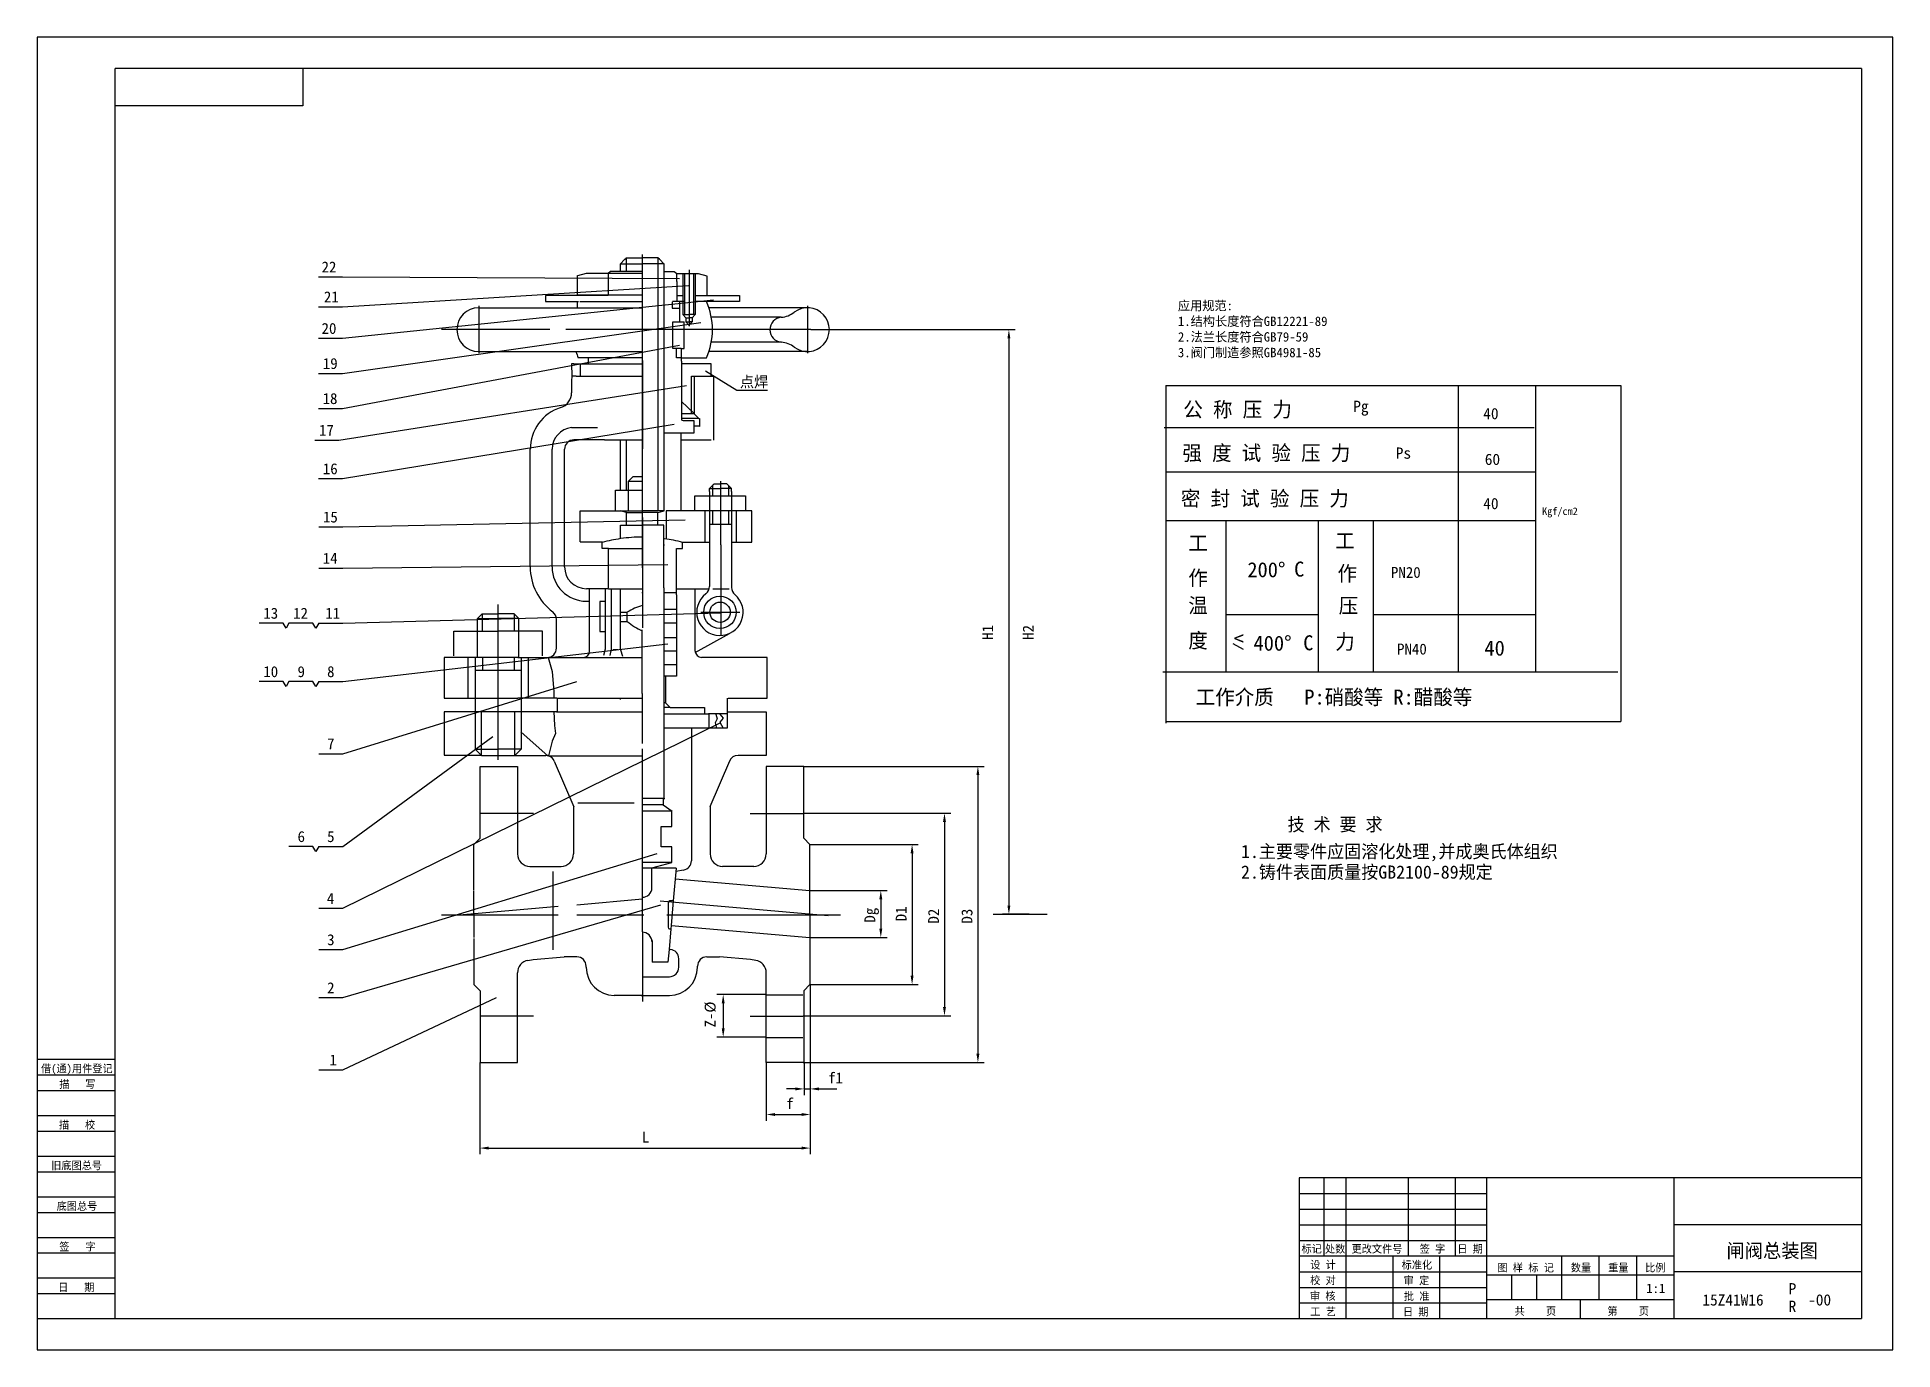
# Model space of a CAD drawing. Header units: metres. Extents: x 0 to 594, y 0 to 420.
import ezdxf

# ---------------------------------------------------------------- set-up
doc = ezdxf.new("R2010")
doc.units = ezdxf.units.M
for name, color, linetype in [('C', 6, 'Continuous'), ('D', 1, 'Continuous'), ('FL', 5, 'Continuous'), ('HA', 5, 'Continuous'), ('T', 7, 'Continuous'), ('TL', 4, 'Continuous')]:
    doc.layers.add(name, color=color, linetype=linetype)

# ---------------------------------------------------------------- blocks, each defined once
blk = doc.blocks.new('TUKUN2')
at = {"layer": 'FL'}
for p, q in [((594, 420), (0, 420)), ((0, 420), (0, 0)), ((594, 0), (594, 420)), ((0, 83), (25, 83)), ((0, 75), (25, 75)), ((0, 70), (25, 70)), ((0, 62), (25, 62)), ((0, 57), (25, 57)), ((412, 30), (412, 55)), ((419, 10), (419, 55)), ((439, 30), (439, 55)), ((454, 30), (454, 55)), ((0, 49), (25, 49)), ((404, 50), (464, 50)), ((0, 44), (25, 44)), ((404, 45), (464, 45)), ((0, 36), (25, 36)), ((404, 40), (464, 40)), ((0, 31), (25, 31)), ((404, 35), (464, 35)), ((449, 10), (449, 30)), ((404, 25), (464, 25)), ((0, 23), (25, 23)), ((0, 18), (25, 18)), ((404, 20), (464, 20)), ((404, 15), (464, 15)), ((0, 0), (594, 0))]:
    blk.add_line(p, q, dxfattribs=at)
at = {"layer": 'TL'}
for p, q in [((584, 410), (25, 410)), ((25, 10), (25, 410)), ((85, 410), (85, 398)), ((584, 410), (584, 10)), ((85, 398), (25, 398)), ((0, 93), (25, 93)), ((0, 88), (25, 88)), ((584, 55), (404, 55)), ((404, 55), (404, 10)), ((464, 10), (464, 55)), ((524, 10), (524, 55)), ((584, 40), (524, 40)), ((524, 30), (404, 30)), ((434, 10), (434, 30)), ((488, 16), (488, 30)), ((500, 16), (500, 30)), ((512, 16), (512, 30)), ((464, 24), (524, 24)), ((472, 16), (472, 24)), ((480, 16), (480, 24)), ((584, 25), (524, 25)), ((524, 16), (464, 16)), ((494, 10), (494, 16)), ((0, 10), (584, 10))]:
    blk.add_line(p, q, dxfattribs=at)
at = {"layer": 'T'}
for s, p in [('借(通)用件登记', (1.26, 88.76)), ('描   写', (7.09, 83.76)), ('描   校', (6.98, 70.76)), ('旧底图总号', (4.52, 57.76)), ('底图总号', (6.25, 44.76)), ('签   字', (7.1, 31.76)), ('标记', (404.71, 31.07)), ('处数', (412.22, 31.07)), ('更改文件号', (420.75, 31.07)), ('签 字', (442.53, 31.07)), ('日 期', (454.57, 31.07)), ('校 对', (407.48, 20.99)), ('设 计', (407.5, 25.99)), ('标准化', (436.77, 25.93)), ('审 定', (437.39, 20.93)), ('图 样 标 记', (467.4, 25.04)), ('数量', (490.92, 25.04)), ('重量', (502.88, 25.04)), ('比例', (514.7, 25.04)), ('日   期', (6.72, 18.76)), ('审 核', (407.41, 15.99)), ('批 准', (437.46, 15.93)), ('工 艺', (407.52, 10.99)), ('日 期', (437.18, 10.93)), ('共    页', (472.91, 11.13)), ('第    页', (502.62, 11.13))]:
    blk.add_text(s, height=2.5, dxfattribs=at).set_placement(p)

msp = doc.modelspace()

# ---------------------------------------------------------------- linework, layer by layer
at = {"layer": 'C'}
for p, q in [((193.77, 336.19), (193.77, 350.43)), ((208.66, 345.51), (208.66, 335.65)), ((141.38, 334.07), (141.38, 318.91)), ((193.77, 263), (193.77, 336.19)), ((208.66, 335.65), (208.66, 327.54)), ((246.58, 334.07), (246.58, 318.91)), ((137.66, 326.41), (129.45, 326.41)), ((164.14, 326.41), (137.66, 326.41)), ((247.66, 326.41), (169.22, 326.41)), ((247.66, 326.41), (255.12, 326.41)), ((193.78, 316.51), (193.78, 288.3)), ((218.84, 269.39), (218.84, 277.89)), ((193.78, 250.18), (193.78, 272.73)), ((218.84, 257.52), (218.84, 269.39)), ((193.78, 266.3), (193.78, 258.01)), ((193.78, 258.01), (193.78, 251.23)), ((218.84, 257.52), (218.84, 228.48)), ((193.78, 251.23), (193.78, 239.54)), ((147.58, 225.5), (147.58, 238.49)), ((193.78, 239.54), (193.78, 231.02)), ((212.41, 236), (224.96, 236)), ((193.68, 210), (193.68, 230.34)), ((147.58, 188.75), (147.58, 225.5)), ((193.68, 210), (193.68, 194)), ((193.77, 188.52), (193.77, 192.29)), ((193.76, 144.83), (193.77, 188.52)), ((158.87, 171.61), (141.96, 171.61)), ((228.22, 171.61), (245.12, 171.61)), ((193.74, 144.17), (172.74, 142.33)), ((193.76, 133.76), (193.76, 144.83)), ((199.46, 143.64), (253.16, 138.94)), ((129.39, 139.18), (166.78, 139.18)), ((166.77, 141.81), (133.97, 138.94)), ((172.73, 139.18), (194.21, 139.18)), ((201.61, 139.18), (257.15, 139.18)), ((306.01, 139.35), (323.31, 139.35)), ((193.76, 133.76), (193.76, 119.43)), ((193.76, 119.43), (193.76, 113.34)), ((193.76, 113.34), (193.76, 111.43)), ((158.87, 106.75), (141.96, 106.75)), ((228.22, 106.75), (245.12, 106.75))]:
    msp.add_line(p, q, dxfattribs=at)
at = {"layer": 'D'}
for p, q in [((188.52, 349.52), (188.52, 345.17)), ((198.69, 349.42), (198.69, 268.59)), ((90.02, 343.3), (97.72, 343.3)), ((97.72, 343.3), (205.62, 342.74)), ((97.72, 333.75), (208.49, 340.5)), ((207.19, 344.3), (207.19, 331.23)), ((210.11, 344.3), (210.11, 331.23)), ((90.02, 333.75), (97.72, 333.75)), ((97.72, 323.65), (216.48, 336)), ((97.72, 312.42), (212.48, 328.7)), ((90.02, 323.65), (97.72, 323.65)), ((97.72, 301.21), (205.62, 321.41)), ((255.12, 326.41), (313.05, 326.41)), ((311.05, 323.61), (311.05, 142.15)), ((90.02, 312.42), (97.72, 312.42)), ((209.51, 311.55), (210.27, 311.53)), ((209.51, 299.53), (209.51, 311.55)), ((213.94, 313.19), (223.96, 307.03)), ((96.59, 291.09), (207.91, 308.5)), ((223.96, 307.03), (233.76, 307.03)), ((90.02, 301.21), (97.72, 301.21)), ((88.89, 291.09), (96.59, 291.09)), ((97.72, 278.75), (203.93, 296.14)), ((188.52, 290.99), (188.52, 274.93)), ((90.02, 278.75), (97.72, 278.75)), ((216.26, 273.21), (216.26, 276.72)), ((221.36, 273.21), (221.36, 276.4)), ((216.32, 264.21), (216.32, 268.5)), ((221.4, 264.21), (221.4, 268.5)), ((90.14, 263.32), (97.84, 263.32)), ((97.84, 263.32), (207.44, 265.51)), ((90.14, 250.11), (97.84, 250.11)), ((97.84, 250.11), (201.84, 251.22)), ((78.74, 232.53), (71.04, 232.53)), ((79.67, 230.93), (78.74, 232.53)), ((80.59, 232.53), (79.67, 230.93)), ((88.29, 232.53), (80.59, 232.53)), ((89.21, 230.93), (88.29, 232.53)), ((90.14, 232.53), (89.21, 230.93)), ((90.14, 232.53), (97.84, 232.53)), ((97.84, 232.53), (218.63, 235.82)), ((142.46, 235.49), (142.46, 229.99)), ((152.7, 235.49), (152.7, 229.99)), ((97.84, 213.84), (201.84, 225.93)), ((382.71, 225.98), (386.07, 224.14)), ((142.51, 221.5), (142.51, 217.51)), ((152.68, 221.5), (152.68, 217.51)), ((78.74, 213.84), (71.04, 213.84)), ((79.67, 212.24), (78.74, 213.84)), ((80.59, 213.84), (79.67, 212.24)), ((88.29, 213.84), (80.59, 213.84)), ((89.21, 212.24), (88.29, 213.84)), ((90.14, 213.84), (89.21, 212.24)), ((90.14, 213.84), (97.84, 213.84)), ((97.84, 190.75), (172.77, 213.84)), ((142.25, 190.25), (142.25, 204.25)), ((152.91, 190.25), (152.91, 204.25)), ((97.84, 141.28), (218.63, 200.65)), ((97.84, 161.07), (145.92, 196.24)), ((90.14, 190.75), (97.84, 190.75)), ((245.51, 186.69), (303.13, 186.69)), ((301.13, 183.89), (301.13, 94.73)), ((245.18, 171.74), (292.43, 171.74)), ((290.43, 168.94), (290.43, 109.67)), ((88.29, 161.07), (80.59, 161.07)), ((89.21, 159.47), (88.29, 161.07)), ((90.14, 161.07), (89.21, 159.47)), ((90.14, 161.07), (97.84, 161.07)), ((247.37, 161.68), (282.06, 161.68)), ((97.84, 128.07), (198.5, 158.86)), ((280.06, 158.88), (280.06, 119.69)), ((247.37, 146.97), (272.05, 146.97)), ((270.05, 144.17), (270.05, 134.72)), ((90.14, 141.28), (97.84, 141.28)), ((97.84, 112.69), (199.61, 142.36)), ((317.53, 139.35), (309.05, 139.35)), ((247.37, 131.92), (272.05, 131.92)), ((90.14, 128.07), (97.84, 128.07)), ((233.42, 113.67), (217.6, 113.67)), ((247.37, 116.89), (282.06, 116.89)), ((247.48, 116.84), (247.48, 81.49)), ((90.14, 112.69), (97.84, 112.69)), ((97.84, 89.59), (147.06, 112.69)), ((219.6, 110.87), (219.6, 102.88)), ((245.18, 106.87), (292.43, 106.87)), ((233.42, 100.08), (217.6, 100.08)), ((90.14, 89.59), (97.84, 89.59)), ((141.71, 91.96), (141.71, 62.56)), ((233.4, 91.96), (233.4, 73.3)), ((245.18, 91.93), (303.13, 91.93)), ((245.47, 91.96), (245.47, 81.49)), ((242.67, 83.49), (239.87, 83.49)), ((245.47, 83.49), (247.48, 83.49)), ((250.28, 83.49), (253.08, 83.49)), ((253.08, 83.49), (256, 83.49)), ((247.48, 81.49), (247.48, 73.3)), ((236.2, 75.3), (244.68, 75.3)), ((247.48, 73.3), (247.48, 62.56)), ((144.51, 64.56), (244.68, 64.56))]:
    msp.add_line(p, q, dxfattribs=at)
for points in [[(310.58, 323.61), (311.51, 323.61), (311.05, 326.41)], [(300.66, 183.89), (301.6, 183.89), (301.13, 186.69)], [(289.96, 168.94), (290.9, 168.94), (290.43, 171.74)], [(279.6, 158.88), (280.53, 158.88), (280.06, 161.68)], [(269.58, 144.17), (270.52, 144.17), (270.05, 146.97)], [(310.58, 142.15), (311.51, 142.15), (311.05, 139.35)], [(269.58, 134.72), (270.52, 134.72), (270.05, 131.92)], [(279.6, 119.69), (280.53, 119.69), (280.06, 116.89)], [(219.14, 110.87), (220.07, 110.87), (219.6, 113.67)], [(289.96, 109.67), (290.9, 109.67), (290.43, 106.87)], [(219.14, 102.88), (220.07, 102.88), (219.6, 100.08)], [(300.66, 94.73), (301.6, 94.73), (301.13, 91.93)], [(242.67, 83.96), (242.67, 83.02), (245.47, 83.49)], [(250.28, 83.96), (250.28, 83.02), (247.48, 83.49)], [(236.2, 75.77), (236.2, 74.83), (233.4, 75.3)], [(244.68, 75.77), (244.68, 74.83), (247.48, 75.3)], [(144.51, 65.03), (144.51, 64.09), (141.71, 64.56)], [(244.68, 65.03), (244.68, 64.09), (247.48, 64.56)]]:
    msp.add_solid(points, dxfattribs=at)
at = {"layer": 'FL'}
for p, q in [((361.29, 308.55), (506.89, 308.55)), ((361.29, 308.55), (361.29, 300.55)), ((454.89, 308.55), (454.89, 216.89)), ((479.69, 216.89), (479.69, 308.55)), ((506.89, 308.55), (506.89, 201.06)), ((361.29, 300.55), (361.29, 292.55)), ((360.8, 295.12), (479.2, 295.12)), ((361.29, 292.55), (361.29, 276.55)), ((361.29, 280.88), (479.69, 280.88)), ((361.29, 276.55), (361.29, 260.55)), ((361.29, 265.36), (479.69, 265.36)), ((380.49, 265.36), (380.49, 216.89)), ((410.09, 265.36), (410.09, 216.89)), ((427.69, 265.36), (427.69, 216.89)), ((361.29, 260.55), (361.29, 200.55)), ((380.49, 235.28), (410.09, 235.28)), ((427.69, 235.28), (479.69, 235.28)), ((360.31, 216.89), (505.91, 216.89)), ((361.29, 201.06), (506.89, 201.06))]:
    msp.add_line(p, q, dxfattribs=at)
at = {"layer": 'HA'}
for p, q in [((206.21, 303.45), (210.21, 299.64)), ((163.59, 221.5), (164.88, 217.01)), ((164.88, 217.01), (165.39, 210.51)), ((165.39, 210.51), (165.39, 208.51)), ((165.39, 204.25), (165.64, 199.75)), ((154.85, 197.69), (163.59, 189.96)), ((165.89, 197.25), (164.88, 194.75)), ((165.64, 199.75), (165.89, 197.25)), ((164.88, 194.75), (163.67, 190.05))]:
    msp.add_line(p, q, dxfattribs=at)
at = {"layer": 'TL'}
for p, q in [((183.58, 345.03), (182.78, 344.35)), ((193.77, 345.03), (183.58, 345.03)), ((186.65, 347.41), (188.15, 348.91)), ((186.65, 347.42), (193.81, 347.42)), ((186.69, 344.97), (186.69, 347.36)), ((188.15, 348.91), (188.66, 349.42)), ((188.66, 349.42), (193.81, 349.42)), ((198.69, 349.42), (193.55, 349.42)), ((200.7, 347.42), (193.55, 347.42)), ((199.2, 348.91), (198.69, 349.42)), ((200.7, 347.41), (199.2, 348.91)), ((200.61, 345.03), (203.96, 345.03)), ((200.67, 345.02), (200.67, 347.36)), ((200.67, 293.21), (200.67, 345.02)), ((203.96, 345.03), (204.76, 344.35)), ((172.96, 337.4), (172.96, 343.72)), ((175.78, 344.33), (173, 343.59)), ((182.75, 344.33), (175.78, 344.33)), ((182.78, 344.35), (182.78, 337.34)), ((193.77, 344.33), (182.78, 344.33)), ((204.66, 344.33), (205.67, 344.33)), ((204.74, 341.81), (204.74, 344.35)), ((204.74, 341.81), (204.74, 337.33)), ((205.67, 344.33), (206.68, 344.33)), ((206.68, 344.33), (210.54, 344.33)), ((206.72, 344.28), (206.72, 337.33)), ((210.54, 344.33), (211.61, 344.33)), ((210.58, 344.28), (210.58, 337.33)), ((211.61, 344.33), (214.4, 343.59)), ((214.44, 337.4), (214.44, 343.51)), ((141.38, 333.41), (172.92, 333.41)), ((162.71, 337.37), (162.71, 335.41)), ((182.82, 337.37), (162.71, 337.37)), ((162.71, 335.41), (173.26, 335.41)), ((172.9, 335.46), (172.9, 333.38)), ((172.92, 333.41), (193.77, 333.41)), ((182.76, 337.4), (172.96, 337.4)), ((173.68, 335.41), (180.82, 335.41)), ((180.99, 335.41), (193.77, 335.41)), ((193.77, 337.4), (182.76, 337.4)), ((203.24, 335.31), (203.24, 333.31)), ((203.24, 333.31), (204.24, 333.31)), ((204.71, 335.41), (203.35, 335.41)), ((204.24, 333.31), (205.64, 333.31)), ((205.62, 335.41), (204.71, 335.41)), ((204.73, 337.37), (206.66, 337.37)), ((204.74, 337.33), (204.74, 335.41)), ((206.68, 335.41), (205.62, 335.41)), ((205.65, 335.41), (205.65, 333.28)), ((205.65, 333.28), (205.65, 328.86)), ((206.97, 335.41), (206.68, 335.41)), ((206.72, 337.33), (206.72, 335.42)), ((206.72, 335.42), (206.72, 331.21)), ((210.56, 337.37), (214.39, 337.37)), ((210.58, 337.33), (210.58, 335.42)), ((210.58, 335.42), (210.58, 331.21)), ((214.28, 335.41), (210.58, 335.41)), ((224.83, 335.41), (214.28, 335.41)), ((214.39, 337.37), (224.83, 337.37)), ((246.58, 333.41), (215.05, 333.41)), ((224.83, 337.37), (224.83, 335.41)), ((203.44, 328.86), (205.58, 328.86)), ((203.44, 320.4), (203.44, 328.86)), ((205.58, 328.86), (206.15, 328.86)), ((205.65, 328.86), (207.07, 328.86)), ((206.72, 331.21), (207.62, 330.19)), ((206.72, 331.21), (208.65, 331.21)), ((207.11, 320.4), (207.11, 328.92)), ((207.62, 330.19), (208.65, 330.19)), ((207.62, 330.19), (207.62, 328.87)), ((207.62, 328.87), (208.65, 328.87)), ((207.62, 328.87), (208.65, 327.84)), ((210.58, 331.21), (208.65, 331.21)), ((209.68, 330.19), (208.65, 330.19)), ((209.68, 328.87), (208.65, 328.87)), ((209.68, 328.87), (208.65, 327.84)), ((210.58, 331.21), (209.68, 330.19)), ((209.68, 330.19), (209.68, 328.87)), ((238.2, 330.37), (215.81, 330.37)), ((238.22, 322.4), (215.8, 322.4)), ((141.38, 319.41), (172.92, 319.41)), ((171.05, 315.46), (171.11, 311.53)), ((171.81, 315.46), (171.05, 315.46)), ((171.81, 315.46), (179.41, 315.46)), ((172.92, 319.41), (193.77, 319.41)), ((173.68, 317.41), (173.12, 317.42)), ((180.82, 317.41), (173.68, 317.41)), ((173.82, 315.49), (173.82, 311.59)), ((176.4, 317.35), (176.4, 315.49)), ((179.41, 315.46), (181.3, 315.46)), ((182.3, 317.41), (180.83, 317.41)), ((181.3, 315.46), (193.78, 315.46)), ((193.77, 317.41), (182.3, 317.41)), ((204.71, 320.4), (203.44, 320.4)), ((204.65, 317.41), (204.65, 320.46)), ((206.24, 317.41), (204.65, 317.41)), ((206.15, 320.4), (204.71, 320.4)), ((206.15, 320.4), (207.11, 320.4)), ((206.24, 317.41), (206.24, 320.4)), ((206.24, 316.31), (206.24, 317.41)), ((206.24, 317.41), (207.13, 317.41)), ((206.24, 316.31), (206.24, 315.37)), ((208.14, 315.46), (206.24, 315.46)), ((206.24, 315.37), (206.24, 299.58)), ((207.15, 317.41), (214.28, 317.41)), ((215.74, 315.46), (208.14, 315.46)), ((246.58, 319.41), (215.05, 319.41)), ((215.74, 311.46), (215.74, 315.46)), ((171.11, 311.53), (171.09, 310.03)), ((171.09, 310.03), (171.09, 306.24)), ((172.58, 311.53), (171.11, 311.53)), ((172.58, 311.53), (193.78, 311.53)), ((193.77, 310.03), (193.77, 310.03)), ((210.27, 311.53), (211.77, 311.53)), ((210.27, 311.53), (210.27, 299.53)), ((211.77, 311.53), (215.02, 311.53)), ((215.02, 311.53), (215.7, 311.53)), ((215.7, 311.53), (216.54, 311.53)), ((216.54, 311.53), (216.52, 310.03)), ((216.52, 310.03), (216.52, 291.08)), ((193.74, 298.46), (193.79, 298.46)), ((193.77, 299.53), (193.76, 299.53)), ((193.77, 298.03), (193.76, 298.03)), ((211.77, 298.03), (206.13, 298.03)), ((210.27, 299.53), (206.15, 299.53)), ((206.24, 299.58), (206.24, 297.81)), ((206.74, 297.31), (210.24, 297.31)), ((210.24, 297.31), (210.24, 293.31)), ((210.27, 299.53), (211.77, 298.03)), ((211.77, 298.03), (212.02, 298.03)), ((212.02, 298.03), (212.02, 295.47)), ((171.09, 295.09), (179.37, 295.09)), ((181.59, 291.13), (171.83, 291.13)), ((181.59, 291.13), (186.69, 291.13)), ((186.69, 291.13), (193.79, 291.13)), ((193.77, 293.33), (193.76, 293.33)), ((201.23, 293.31), (200.67, 293.31)), ((200.67, 279.83), (200.67, 293.21)), ((210.24, 293.31), (201.23, 293.31)), ((206.02, 293.33), (206.02, 291.13)), ((206.02, 291.13), (206.02, 268.46)), ((206.02, 291.13), (215.77, 291.13)), ((211.77, 295.53), (210.24, 295.53)), ((212.02, 295.47), (211.77, 295.53)), ((157.83, 250.53), (157.83, 288.13)), ((164.83, 250.53), (164.83, 288.13)), ((168.83, 250.53), (168.83, 288.13)), ((186.69, 279.83), (186.69, 290.97)), ((186.69, 275.06), (186.69, 279.83)), ((189.24, 277.92), (190.74, 279.42)), ((190.74, 279.42), (193.62, 279.42)), ((200.67, 268.43), (200.67, 279.83)), ((185.16, 275.06), (193.62, 275.06)), ((185.16, 268.47), (185.16, 275.06)), ((189.24, 277.92), (193.62, 277.92)), ((189.24, 268.47), (189.24, 277.92)), ((215.23, 275.56), (216.73, 277.06)), ((215.23, 275.56), (218.76, 275.56)), ((215.23, 274.61), (215.23, 275.56)), ((215.23, 274.61), (215.23, 244.28)), ((216.73, 277.06), (218.76, 277.06)), ((220.8, 277.06), (218.76, 277.06)), ((222.3, 275.56), (218.76, 275.56)), ((222.3, 275.56), (220.8, 277.06)), ((222.3, 274.61), (222.3, 275.56)), ((222.3, 274.61), (222.3, 243.93)), ((173.78, 268.45), (184.7, 268.45)), ((173.78, 258.48), (173.78, 268.42)), ((184.7, 268.45), (186.69, 268.45)), ((186.69, 268.43), (186.69, 268.45)), ((188.66, 267.9), (186.69, 268.43)), ((186.69, 268.43), (193.75, 268.43)), ((188.66, 263.9), (188.66, 267.9)), ((188.66, 267.9), (193.75, 267.9)), ((200.67, 268.43), (193.6, 268.43)), ((198.69, 267.9), (193.6, 267.9)), ((198.69, 267.9), (200.67, 268.43)), ((198.69, 263.9), (198.69, 267.9)), ((201.35, 268.45), (201.35, 259.49)), ((202.86, 268.45), (201.35, 268.45)), ((213.78, 268.45), (202.86, 268.45)), ((210.52, 273.21), (226.79, 273.21)), ((210.52, 268.42), (210.52, 273.21)), ((223.78, 268.45), (213.78, 268.45)), ((213.78, 258.48), (213.78, 268.42)), ((228.78, 268.45), (223.78, 268.45)), ((223.89, 258.48), (223.89, 268.42)), ((226.79, 273.21), (226.79, 268.42)), ((228.78, 258.45), (228.78, 268.45)), ((186.71, 263.89), (187.87, 263.89)), ((186.71, 259.53), (186.71, 263.89)), ((187.87, 263.89), (193.76, 263.89)), ((199.48, 263.89), (193.59, 263.89)), ((200.65, 263.89), (199.48, 263.89)), ((200.65, 259.48), (200.65, 263.89)), ((215.21, 264.21), (222.24, 264.21)), ((181, 258.45), (173.78, 258.45)), ((180.86, 256.34), (180.86, 258.34)), ((182.86, 256.34), (180.86, 256.34)), ((182.86, 256.34), (193.71, 256.34)), ((182.86, 243.84), (182.86, 256.34)), ((200.65, 243.82), (200.65, 259.48)), ((204.61, 256.34), (206.61, 256.34)), ((204.67, 243.5), (204.67, 256.38)), ((206.57, 258.45), (213.78, 258.45)), ((206.61, 256.34), (206.61, 258.34)), ((213.78, 258.45), (215.23, 258.45)), ((222.3, 258.45), (223.78, 258.45)), ((223.78, 258.45), (223.89, 258.45)), ((223.89, 258.45), (228.78, 258.45)), ((181.83, 243.59), (181.83, 224.18)), ((183.74, 243.59), (183.74, 224.18)), ((200.65, 243.82), (200.65, 242.39)), ((180.78, 243.53), (175.83, 243.53)), ((175.83, 239.53), (176.92, 239.53)), ((176.83, 223.53), (176.83, 243.51)), ((180.11, 239.44), (180.11, 229.84)), ((181.83, 239.44), (180.11, 239.44)), ((182.86, 243.53), (180.83, 243.53)), ((182.86, 243.53), (193.71, 243.53)), ((186.72, 223.99), (186.71, 243.53)), ((193.61, 242.34), (193.78, 242.34)), ((200.65, 242.39), (200.65, 215.54)), ((200.65, 242.36), (204.71, 242.36)), ((204.67, 243.53), (206.67, 243.53)), ((204.67, 242.36), (204.67, 243.5)), ((204.67, 241.53), (204.67, 242.36)), ((204.67, 241.53), (204.67, 215.53)), ((206.67, 243.53), (210.68, 243.53)), ((210.67, 223.53), (210.67, 243.51)), ((210.68, 243.53), (215.13, 243.53)), ((216.3, 243.54), (221.53, 243.54)), ((140.96, 233.99), (142.46, 235.49)), ((140.96, 233.99), (147.58, 233.99)), ((140.96, 229.99), (140.96, 233.99)), ((142.46, 235.49), (147.58, 235.49)), ((152.7, 235.49), (147.58, 235.49)), ((154.2, 233.99), (147.58, 233.99)), ((154.2, 233.99), (152.7, 235.49)), ((154.2, 229.99), (154.2, 233.99)), ((166.24, 224.53), (166.24, 233.72)), ((186.63, 236.05), (188.91, 236.05)), ((186.63, 233.04), (188.91, 233.04)), ((188.91, 233.04), (188.91, 236.05)), ((200.61, 236.99), (204.63, 236.99)), ((200.61, 232.66), (204.63, 232.66)), ((133.35, 222), (133.35, 229.99)), ((133.35, 229.99), (147.58, 229.99)), ((140.96, 221.5), (140.96, 229.99)), ((161.81, 229.99), (147.58, 229.99)), ((154.2, 221.5), (154.2, 229.99)), ((161.81, 222), (161.81, 229.99)), ((180.11, 229.84), (181.83, 229.84)), ((200.61, 227.95), (204.63, 227.95)), ((210.68, 223.09), (221.63, 229.16)), ((137.92, 221.53), (130.3, 221.53)), ((130.3, 221.5), (130.3, 208.51)), ((153.83, 221.53), (137.92, 221.53)), ((137.92, 208.51), (137.92, 221.5)), ((140.22, 221.5), (140.22, 204.19)), ((153.83, 221.53), (157.15, 221.53)), ((154.94, 221.5), (154.94, 204.19)), ((157.15, 221.53), (163.24, 221.53)), ((157.25, 208.51), (157.25, 221.5)), ((163.24, 221.53), (174.83, 221.53)), ((174.83, 221.53), (193.71, 221.53)), ((181.83, 224.18), (181.26, 222.11)), ((183.74, 224.18), (183.37, 222.11)), ((185.85, 223.99), (184.3, 223.99)), ((186.72, 223.99), (187.39, 221.91)), ((200.61, 223.62), (204.63, 223.62)), ((233.67, 221.53), (212.67, 221.53)), ((233.67, 208.53), (233.67, 221.53)), ((140.22, 217.51), (154.96, 217.51)), ((200.61, 219.29), (204.63, 219.29)), ((200.65, 215.54), (200.65, 208.84)), ((201.17, 215.53), (200.65, 215.53)), ((204.67, 215.53), (201.17, 215.53)), ((201.17, 215.53), (201.17, 207.03)), ((130.3, 208.51), (137.92, 208.52)), ((137.92, 208.52), (153.83, 208.53)), ((157.15, 208.53), (153.83, 208.53)), ((166.33, 208.53), (157.15, 208.53)), ((166.33, 208.53), (193.68, 208.53)), ((166.53, 204.25), (166.53, 208.51)), ((186.73, 208.1), (186.73, 208.53)), ((200.65, 208.84), (200.65, 176.44)), ((220.94, 203.5), (220.94, 208.51)), ((221.17, 208.53), (233.67, 208.53)), ((140.22, 204.18), (130.3, 204.18)), ((130.3, 204.18), (130.3, 190.25)), ((140.22, 204.19), (140.22, 192.21)), ((153.76, 204.18), (140.22, 204.18)), ((154.96, 204.18), (153.76, 204.18)), ((154.94, 204.19), (154.94, 192.21)), ((166.26, 204.18), (154.96, 204.18)), ((166.26, 204.18), (193.68, 204.18)), ((201.17, 207.03), (200.65, 207.03)), ((202.67, 205.53), (200.65, 205.53)), ((200.65, 203.5), (215.03, 203.5)), ((201.17, 207.03), (202.67, 205.53)), ((202.67, 205.53), (213.67, 205.53)), ((213.67, 205.53), (213.67, 203.53)), ((220.94, 203.5), (214.94, 203.5)), ((215.06, 198.96), (215.06, 203.4)), ((217.22, 203.4), (217.65, 201.93)), ((218.5, 203.4), (219.58, 202.13)), ((219.58, 202.13), (218.5, 200.87)), ((220.87, 204.18), (233.37, 204.18)), ((220.94, 203.5), (220.94, 204.17)), ((220.94, 199), (220.94, 203.5)), ((233.37, 204.18), (233.37, 190.18)), ((200.65, 199), (214.94, 199)), ((209.43, 199.08), (209.43, 156.47)), ((214.94, 199), (220.94, 199)), ((217.65, 201.93), (217, 200.66)), ((217, 200.66), (217.43, 198.96)), ((218.5, 200.87), (219.58, 198.96)), ((142.22, 190.21), (130.3, 190.21)), ((140.22, 192.21), (147.58, 192.21)), ((142.22, 190.21), (140.22, 192.21)), ((142.22, 190.21), (153.76, 190.18)), ((154.94, 192.21), (147.58, 192.21)), ((152.94, 190.21), (154.94, 192.21)), ((153.76, 190.18), (162.78, 190.18)), ((233.37, 190.18), (224.35, 190.18)), ((141.76, 163.68), (141.76, 186.68)), ((141.76, 186.68), (153.76, 186.68)), ((153.76, 186.68), (153.76, 158.68)), ((163.67, 190.05), (193.81, 190.05)), ((165.54, 188.36), (171.8, 173.75)), ((221.59, 188.36), (215.33, 173.75)), ((233.37, 186.68), (233.37, 158.68)), ((245.37, 186.68), (233.37, 186.68)), ((245.37, 163.68), (245.37, 186.68)), ((171.69, 173.99), (171.69, 158.68)), ((173.12, 175), (191.12, 175)), ((203.21, 172.4), (193.79, 172.4)), ((200.39, 176.4), (193.89, 176.4)), ((200.39, 174.4), (193.89, 174.4)), ((200.39, 176.42), (200.39, 174.38)), ((200.39, 176.4), (200.89, 176.4)), ((200.39, 174.38), (203.26, 172.33)), ((203.21, 167.4), (203.21, 172.4)), ((215.43, 173.99), (215.43, 158.68)), ((199.71, 160.9), (199.71, 167.4)), ((199.71, 167.4), (203.21, 167.4)), ((139.76, 161.68), (141.76, 163.68)), ((139.76, 146.97), (139.76, 161.68)), ((203.21, 160.9), (199.71, 160.9)), ((203.21, 155.94), (203.21, 160.9)), ((247.37, 161.68), (245.37, 163.68)), ((247.37, 147.19), (247.37, 161.68)), ((157.76, 154.68), (167.69, 154.68)), ((203.21, 155.94), (193.79, 155.94)), ((196.76, 154.21), (203.21, 155.94)), ((229.37, 154.68), (219.43, 154.68)), ((165.12, 153), (165.12, 128)), ((193.76, 154.21), (196.76, 154.21)), ((196.78, 154.22), (204.59, 154.22)), ((196.78, 147.82), (196.78, 154.22)), ((204.55, 154.07), (203.64, 143.67)), ((204.23, 150.75), (247.37, 146.97)), ((206.95, 153.52), (204.43, 153.08)), ((139.76, 139.18), (139.76, 146.74)), ((201.94, 142.71), (201.94, 135.21)), ((203.64, 143.71), (202.94, 143.71)), ((203.64, 143.67), (202.95, 135.79)), ((247.37, 139.18), (247.37, 146.97)), ((139.76, 139.39), (139.76, 131.92)), ((247.37, 139.39), (247.37, 131.92)), ((139.76, 131.57), (139.76, 116.89)), ((196.86, 131.01), (196.86, 124.09)), ((202.85, 134.68), (202.28, 128.07)), ((202.44, 134.71), (202.86, 134.71)), ((202.95, 135.79), (202.85, 134.68)), ((202.92, 135.8), (247.37, 131.92)), ((247.37, 131.84), (247.37, 116.89)), ((157.09, 124.61), (158.76, 124.89)), ((158.76, 124.89), (168.72, 125.76)), ((172.75, 125.74), (168.72, 125.76)), ((202.28, 128.07), (201.93, 124.09)), ((202.26, 128.17), (202.67, 128.13)), ((205.39, 122.4), (205.39, 125.15)), ((214.38, 125.74), (218.41, 125.76)), ((228.37, 124.89), (218.41, 125.76)), ((230.03, 124.61), (228.37, 124.89)), ((153.76, 91.89), (153.76, 120.66)), ((175.74, 122.4), (175.74, 122.74)), ((193.71, 119.4), (202.39, 119.4)), ((201.93, 124.09), (196.92, 124.09)), ((211.39, 122.4), (211.39, 122.74)), ((233.37, 113.43), (233.37, 120.66)), ((139.76, 116.89), (141.76, 114.89)), ((141.76, 114.89), (141.76, 91.89)), ((193.74, 113.4), (184.74, 113.4)), ((193.39, 113.4), (202.39, 113.4)), ((233.37, 99.94), (233.37, 113.43)), ((233.43, 113.57), (245.12, 113.57)), ((247.37, 116.89), (245.37, 114.89)), ((245.37, 114.89), (245.37, 113.43)), ((245.37, 113.43), (245.37, 99.94)), ((233.37, 91.89), (233.37, 99.94)), ((233.43, 99.93), (245.12, 99.93)), ((245.37, 99.94), (245.37, 91.89)), ((141.76, 91.89), (153.76, 91.89)), ((245.37, 91.89), (233.37, 91.89))]:
    msp.add_line(p, q, dxfattribs=at)
for points in [[(186.78, 259.54, 0.03), (180.86, 258.34, 0.13)], [(193.78, 260.03, 0.04), (186.78, 259.54, 0.13)], [(200.8, 257.48), (200.65, 257.5, 0.13)], [(206.61, 258.34, 0.03), (200.8, 259.53, 0.13)], [(193.71, 238.12, 0.07), (188.91, 236.05, 0.07)], [(188.91, 233.04, 0.07), (193.71, 230.02, 0.07)]]:
    msp.add_lwpolyline(points, format="xyb", dxfattribs=at)
for centre, radius in [((218.55, 235.98), 5.19), ((218.6, 236), 3.25)]:
    msp.add_circle(centre, radius, dxfattribs=at)
for centre, radius, start, end in [((141.38, 326.41), 7, 90.87, 269.13), ((193.66, 326.41), 22.5, 336.42, 23.58), ((246.58, 326.41), 7, 232.98, 127.29), ((238.56, 326.39), 4, 95.1, 265.18), ((237.49, 338.34), 8, 275.1, 307.29), ((237.55, 314.43), 8, 52.98, 85.18), ((193.84, 326.41), 22.5, 198.26, 203.58), ((166.09, 306.24), 5, 287.62, 0), ((171.83, 288.13), 14, 107.62, 180), ((206.74, 297.81), 0.5, 180, 270), ((171.83, 288.13), 7, 96.15, 180), ((171.83, 288.13), 3, 90, 180), ((175.83, 250.53), 18, 180, 233.15), ((175.83, 250.53), 11, 180, 270), ((175.83, 250.53), 7, 180, 270), ((212.23, 244.28), 3, 307.27, 0), ((225.3, 243.93), 3, 180, 229.7), ((218.55, 235.98), 7.43, 127.27, 49.7), ((163.24, 233.72), 3, 0, 53.15), ((163.24, 224.53), 3, 270, 0), ((174.83, 223.53), 2, 270, 0), ((212.67, 223.53), 2, 180, 270), ((162.78, 187.18), 3, 70.57, 90), ((224.35, 187.18), 3, 90, 156.82), ((162.78, 187.18), 3, 23.18, 70.57), ((157.76, 158.68), 4, 180, 270), ((167.69, 158.68), 4, 270, 0), ((206.43, 156.47), 3, 279.88, 0), ((219.43, 158.68), 4, 180, 270), ((229.37, 158.68), 4, 270, 0), ((193.8, 147.82), 2.98, 268.41, 0), ((202.94, 142.71), 1, 90, 180), ((193.8, 130.61), 2.98, 0, 91.59), ((202.44, 135.21), 0.5, 180, 270), ((172.74, 122.74), 3, 0, 89.8), ((202.39, 125.15), 3, 0, 84.59), ((214.39, 122.74), 3, 90.2, 180), ((157.76, 120.66), 4, 99.57, 180), ((184.74, 122.4), 9, 180, 270), ((202.39, 122.4), 9, 270, 0), ((202.39, 122.4), 3, 270, 0), ((229.37, 120.66), 4, 0, 80.43)]:
    msp.add_arc(centre, radius, start, end, dxfattribs=at)

# ---------------------------------------------------------------- block references
at = {"layer": 'D'}
msp.add_blockref('TUKUN2', (0, 0), dxfattribs=at)

# ---------------------------------------------------------------- texts
for s, height, p in [('22', 3.5, (91.04, 344.7)), ('21', 3.5, (91.79, 335.15)), ('应用规范:', 3, (365.14, 332.6)), ('20', 3.5, (91.04, 325.05)), ('1.结构长度符合GB12221-89', 3, (365.14, 327.6)), ('3.阀门制造参照GB4981-85', 3, (365.14, 317.6)), ('2.法兰长度符合GB79-59', 3, (365.14, 322.6)), ('19', 3.5, (91.45, 313.82)), ('点焊', 3.5, (224.93, 307.99)), ('18', 3.5, (91.37, 302.61)), ('公 称 压 力', 4.8, (366.89, 298.47)), ('Pg', 3.6, (421.29, 300.07)), ('40', 3.6, (462.89, 297.75)), ('17', 3.5, (90.24, 292.49)), ('强 度 试 验 压 力', 4.8, (366.58, 284.56)), ('Ps', 3.6, (434.89, 285.12)), ('60', 3.6, (463.38, 283.12)), ('16', 3.5, (91.45, 280.15)), ('密 封 试 验 压 力', 4.8, (366.09, 269.99)), ('15', 3.5, (91.49, 264.72)), ('40', 3.6, (462.89, 268.97)), ('Kgf/cm2', 2.4, (481.72, 267.11)), ('工', 4.8, (368.49, 255.76)), ('工', 4.8, (415.51, 256.47)), ('14', 3.5, (91.41, 251.51)), ('作', 4.8, (368.49, 244.56)), ('200%%d', 4.8, (387.37, 247.2)), ('C', 4.8, (402.35, 247.4)), ('作', 4.8, (416.24, 246)), ('PN20', 3.5, (433.34, 246.99)), ('温', 4.8, (368.49, 235.76)), ('压', 4.8, (416.62, 235.71)), ('13', 3.5, (72.39, 233.93)), ('12', 3.5, (81.94, 233.93)), ('11', 3.5, (92.24, 233.93)), ('度', 4.8, (368.49, 224.56)), ('<', 4.8, (383, 225.21)), ('400%%D', 4.8, (389.34, 223.7)), ('C', 4.8, (405.26, 223.82)), ('力', 4.8, (415.51, 224.15)), ('PN40', 3.5, (435.29, 222.47)), ('40', 4.8, (463.25, 222.12)), ('10', 3.5, (72.39, 215.24)), ('9', 3.5, (83.36, 215.24)), ('8', 3.5, (92.82, 215.24)), ('工作介质   P:硝酸等 R:醋酸等', 4.8, (370.85, 206.45)), ('7', 3.5, (92.82, 192.15)), ('技 术 要 求', 4.2, (400.24, 165.99)), ('6', 3.5, (83.36, 162.47)), ('5', 3.5, (92.82, 162.47)), ('1.主要零件应固溶化处理,并成奥氏体组织', 4.2, (385.35, 157.37)), ('2.铸件表面质量按GB2100-89规定', 4.2, (385.35, 150.77)), ('4', 3.5, (92.74, 142.68)), ('3', 3.5, (92.82, 129.47)), ('2', 3.5, (92.82, 114.09)), ('1', 3.5, (93.57, 90.99)), ('f1', 3.5, (253.17, 85.24)), ('f', 3.5, (239.78, 77.05)), ('L', 3.5, (193.59, 66.31)), ('闸阀总装图', 4.5, (540.74, 29.48)), ('1:1', 3, (515.05, 18.19)), ('P', 3.6, (560.63, 17.76)), ('15Z41W16', 3.6, (533.03, 14.18)), ('R', 3.6, (560.63, 12.13)), ('-00', 3.6, (566.88, 14.19))]:
    msp.add_text(s, height=height, dxfattribs=at).set_placement(p)
for s, p in [('H1', (306.01, 227.16)), ('H2', (318.97, 227.16)), ('Dg', (268.3, 136.69)), ('D1', (278.31, 137.12)), ('D2', (288.68, 136.39)), ('D3', (299.38, 136.39)), ('Z-%%C', (217.18, 103.14))]:
    msp.add_text(s, height=3.5, rotation=90, dxfattribs=at).set_placement(p)

doc.saveas('drawing.dxf')
